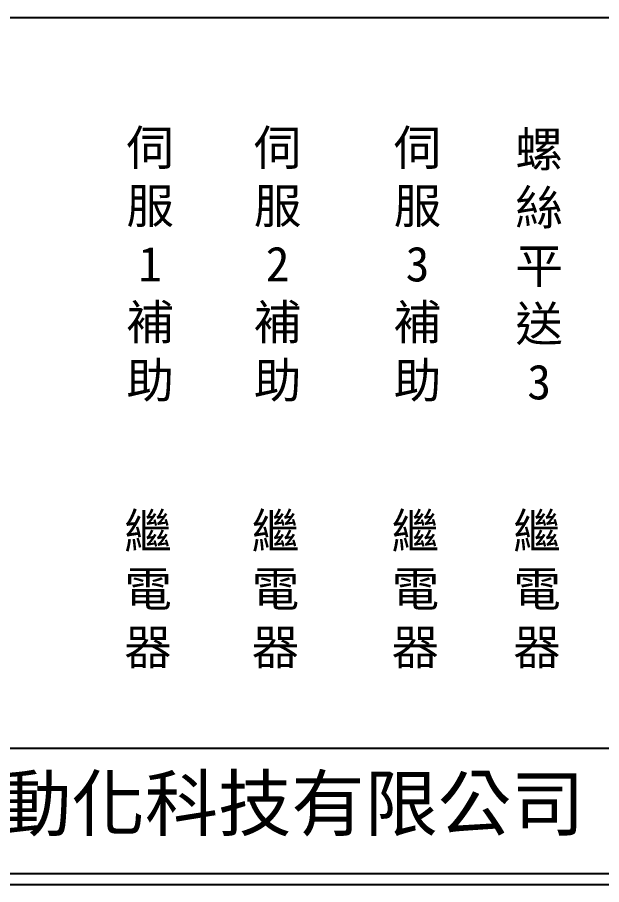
# Model space of a CAD drawing. Extents: x 926 to 1213, y 3 to 207.
# Drawn here: x 991 to 1056.3, y 3 to 100 of the extents above; entities that cross this region are included whole.
import ezdxf

# ---------------------------------------------------------------- set-up
doc = ezdxf.new("R2010")
doc.units = 0
doc.layers.add('圖框層', color=7, linetype='CONTINUOUS')
doc.layers.add('標尺寸層', color=3, linetype='CONTINUOUS')
doc.styles.add('CNS', font='romanc.shx', dxfattribs={"bigfont": 'chineset.shx'})
doc.styles.add('STSL', font='KAIU.TTF')

msp = doc.modelspace()

# ---------------------------------------------------------------- linework, layer by layer
at = {"layer": '圖框層', "color": 7}
for p, q in [((926.992, 18.25), (1211.493, 18.25)), ((926.992, 4.25), (1211.493, 4.25)), ((925.742, 3), (1212.742, 3))]:
    msp.add_line(p, q, dxfattribs=at)
at = {"layer": '標尺寸層', "color": 7}
msp.add_line((930.49, 99.958), (1208.361, 99.958), dxfattribs=at)

# ---------------------------------------------------------------- texts
at = {"layer": '圖框層', "color": 4, "style": 'STSL'}
msp.add_text('泓陞自動化科技有限公司', height=6, dxfattribs=at).set_placement((964.346, 9.076))
at = {"layer": '標尺寸層', "color": 7, "char_height": 3.9, "attachment_point": 5, "style": 'CNS'}
for s, insert, width in [('{\\fDFKai-SB|b0|i0|c136|p65;伺服1補助}', (1005.862, 72.165), 2.84806), ('{\\fDFKai-SB|b0|i0|c136|p65;伺服2補助}', (1020.097, 72.165), 2.84806), ('{\\fDFKai-SB|b0|i0|c136|p65;伺服3補助}', (1035.727, 72.165), 2.84806), ('{\\fDFKai-SB|b0|i0|c136|p65;螺絲平送3}', (1049.317, 72.165), 2.84806), ('{\\fDFKai-SB|b0|i0|c136|p65;繼電器}', (1005.623, 35.841), 8.6627), ('{\\fDFKai-SB|b0|i0|c136|p65;繼電器}', (1019.858, 35.841), 8.6627), ('{\\fDFKai-SB|b0|i0|c136|p65;繼電器}', (1035.489, 35.841), 8.6627), ('{\\fDFKai-SB|b0|i0|c136|p65;繼電器}', (1049.079, 35.841), 8.6627)]:
    msp.add_mtext(s, dxfattribs=dict(at, insert=insert, width=width))

doc.saveas('drawing.dxf')
